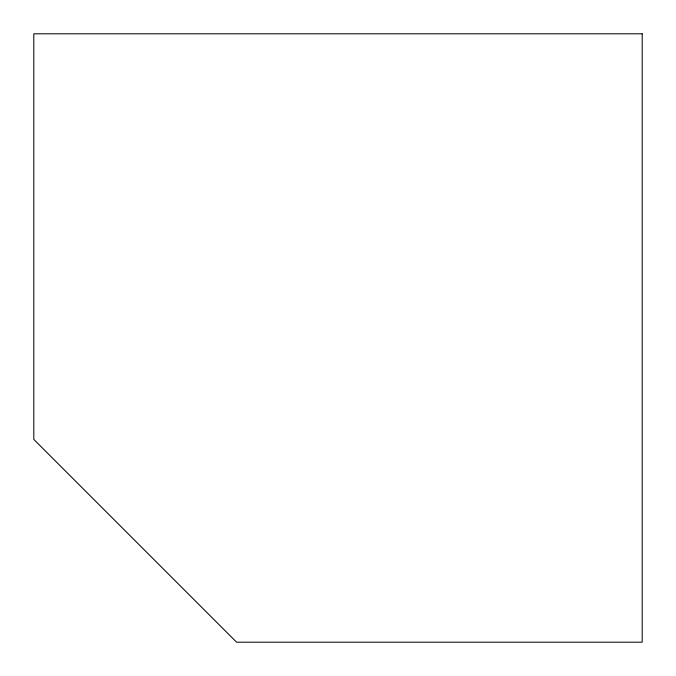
<?xml version="1.0" encoding="UTF-8"?>
<svg xmlns="http://www.w3.org/2000/svg" width="676" height="676" viewBox="0 0 676 676"><rect width="100%" height="100%" fill="white"/><g stroke="black" fill="none" stroke-linecap="round" stroke-linejoin="round"><path stroke-width="1.01" d="M642.2 33.8L33.8 33.8L33.8 439.4L236.6 642.2L642.2 642.2L642.2 33.8"/></g></svg>
